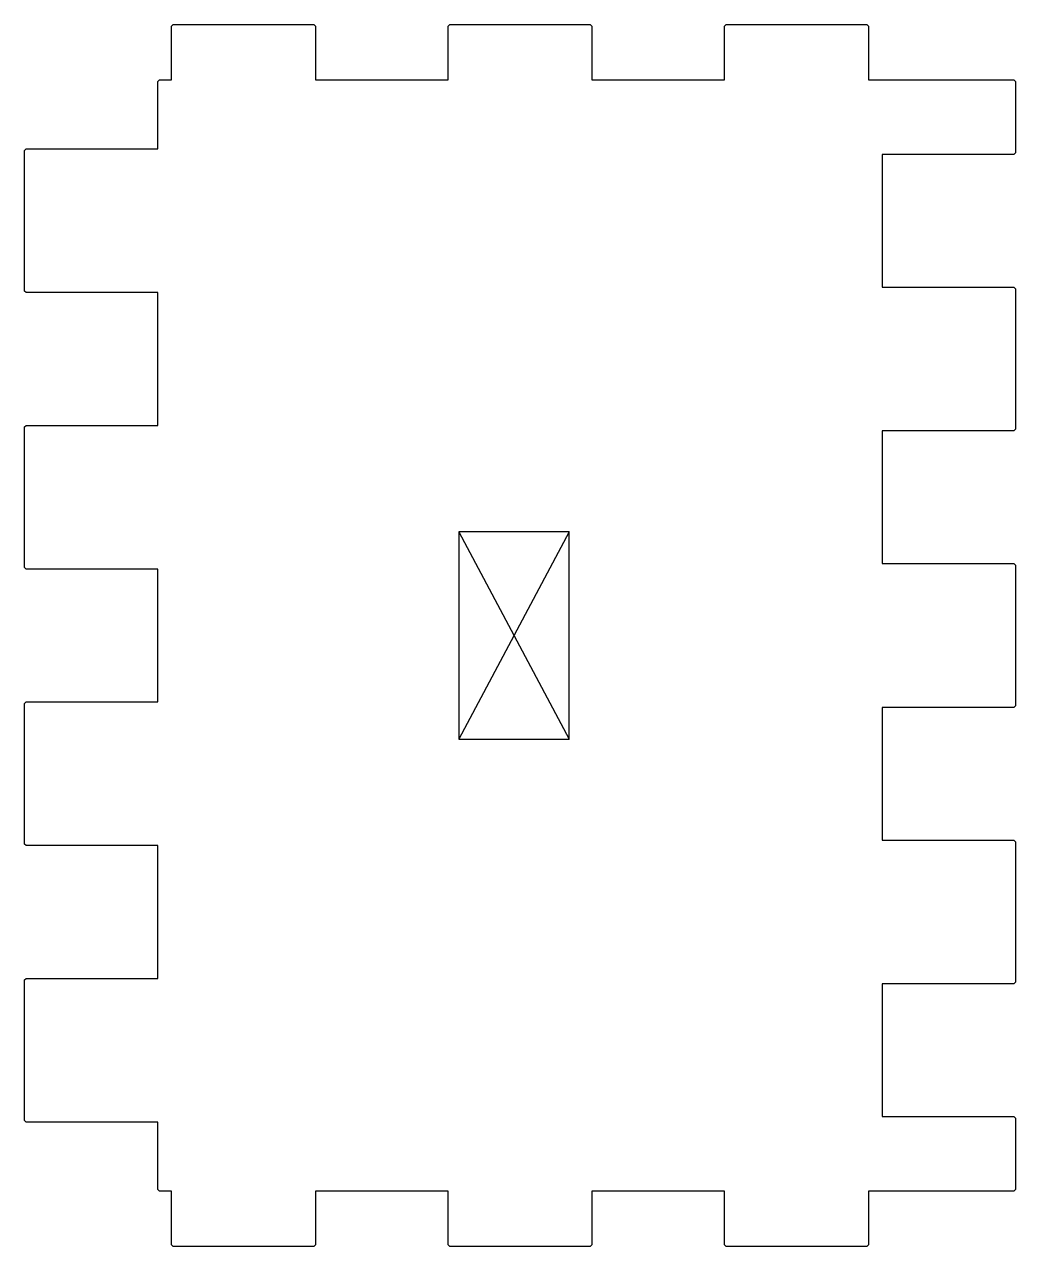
# Model space of a CAD drawing. Header units: millimetres. Extents: x 0 to 17.9, y 0 to 22.1.
import ezdxf

# ---------------------------------------------------------------- set-up
doc = ezdxf.new("R2010")
doc.units = ezdxf.units.MM
doc.layers.get('0').update_dxf_attribs({"linetype": 'CONTINUOUS'})

msp = doc.modelspace()

# ---------------------------------------------------------------- linework, layer by layer
for p, q in [((9.853, 12.925), (7.853, 12.925)), ((7.853, 12.925), (7.853, 9.175)), ((9.853, 12.925), (7.853, 9.175)), ((7.853, 12.925), (9.853, 9.175)), ((9.853, 9.175), (9.853, 12.925)), ((7.853, 9.175), (9.853, 9.175))]:
    msp.add_line(p, q)
msp.add_lwpolyline([(17.923, 12.321), (17.923, 9.779), (17.894, 9.75), (15.509, 9.75), (15.509, 7.35), (17.894, 7.35), (17.923, 7.321), (17.923, 4.779), (17.894, 4.75), (15.509, 4.75), (15.509, 2.35), (17.894, 2.35), (17.923, 2.321), (17.923, 1.029), (17.894, 1), (15.262, 1), (15.262, 0.029), (15.232, 0), (12.691, 0), (12.662, 0.029), (12.662, 1), (10.262, 1), (10.262, 0.029), (10.232, 0), (7.691, 0), (7.662, 0.029), (7.662, 1), (5.262, 1), (5.262, 0.029), (5.232, 0), (2.691, 0), (2.662, 0.029), (2.662, 1), (2.444, 1), (2.414, 1.029), (2.414, 2.25), (0.029, 2.25), (0, 2.279), (0, 4.821), (0.029, 4.85), (2.414, 4.85), (2.414, 7.25), (0.029, 7.25), (0, 7.279), (0, 9.821), (0.029, 9.85), (2.414, 9.85), (2.414, 12.25), (0.029, 12.25), (0, 12.279), (0, 14.821), (0.029, 14.85), (2.414, 14.85), (2.414, 17.25), (0.029, 17.25), (0, 17.279), (0, 19.821), (0.029, 19.85), (2.414, 19.85), (2.414, 21.071), (2.444, 21.1), (2.662, 21.1), (2.662, 22.071), (2.691, 22.1), (5.232, 22.1), (5.262, 22.071), (5.262, 21.1), (7.662, 21.1), (7.662, 22.071), (7.691, 22.1), (10.232, 22.1), (10.262, 22.071), (10.262, 21.1), (12.662, 21.1), (12.662, 22.071), (12.691, 22.1), (15.232, 22.1), (15.262, 22.071), (15.262, 21.1), (17.894, 21.1), (17.923, 21.071), (17.923, 19.779), (17.894, 19.75), (15.509, 19.75), (15.509, 17.35), (17.894, 17.35), (17.923, 17.321), (17.923, 14.779), (17.894, 14.75), (15.509, 14.75), (15.509, 12.35), (17.894, 12.35)], close=True)

doc.saveas('drawing.dxf')
